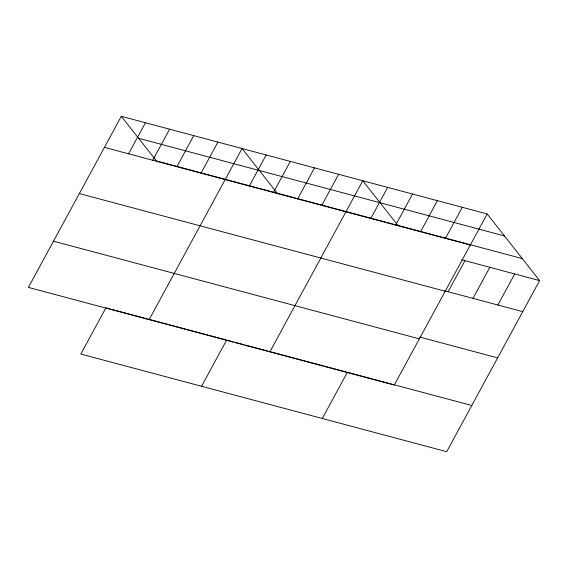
<?xml version="1.0" encoding="UTF-8"?>
<svg xmlns="http://www.w3.org/2000/svg" width="568" height="568" viewBox="0 0 568 568"><rect width="100%" height="100%" fill="white"/><g stroke="black" fill="none" stroke-linecap="round" stroke-linejoin="round"><path stroke-width="0.85" d="M121.311 116.298L28.4 287.408L394.27 385.068L487.174 213.959L121.311 116.298L156.434 160.943L522.297 258.603M128.588 153.807L145.458 122.738M152.735 160.247L169.605 129.184M176.882 166.694L193.752 135.631M201.029 173.141L217.899 142.078M149.136 319.642L242.046 148.525L277.17 193.17M249.324 186.034L266.193 154.972M273.471 192.481L290.34 161.411M297.618 198.921L314.487 167.858M201.562 386.275L226.653 340.054L233.313 341.837M321.765 205.367L338.635 174.305M269.871 351.869L362.782 180.752L397.905 225.397M370.79 218.453L387.66 187.39M395.669 225.098L412.538 194.036M420.554 231.737L437.417 200.674M322.297 418.502L347.389 372.281L372.267 378.927M445.433 238.382L462.295 207.313M448.095 291.732L464.965 260.669M472.974 298.37L489.843 267.308M497.852 305.009L514.722 273.946M487.174 213.959L539.6 280.592L446.689 451.702L80.826 354.041L105.918 307.828L110.085 308.935M138.606 138.287L504.476 235.947M104.441 147.361L470.311 245.021M461.649 259.782L539.6 280.592M444.779 290.844L522.73 311.654M79.35 193.574L445.213 291.235M419.688 337.065L497.639 357.868M53.491 241.194L419.361 338.855M111.747 309.382L130.065 314.274M130.896 314.494L133.395 315.162M135.063 315.609L153.381 320.494M154.212 320.721L167.539 324.271M169.2 324.719L178.359 327.161M179.19 327.388L201.675 333.388M202.506 333.608L225.823 339.834M234.982 342.277L244.141 344.719M245.809 345.166L250.8 346.501M251.631 346.721L267.457 350.946M269.118 351.393L301.594 360.055M303.262 360.502L323.242 365.835M324.079 366.062L346.558 372.061M373.098 379.147L471.788 405.488"/></g></svg>
